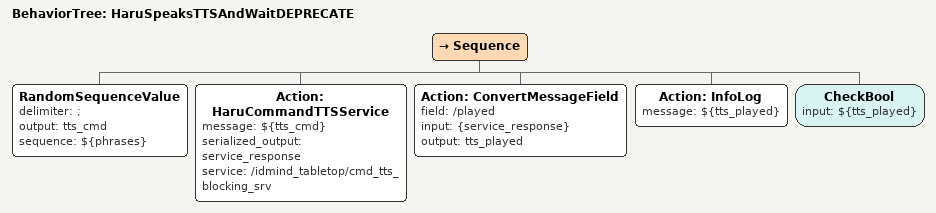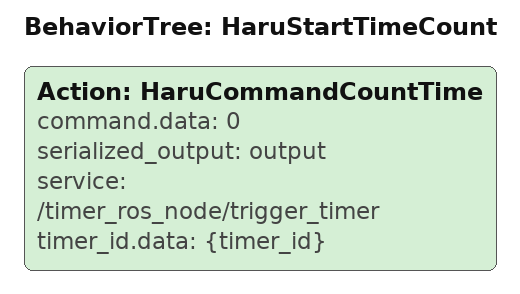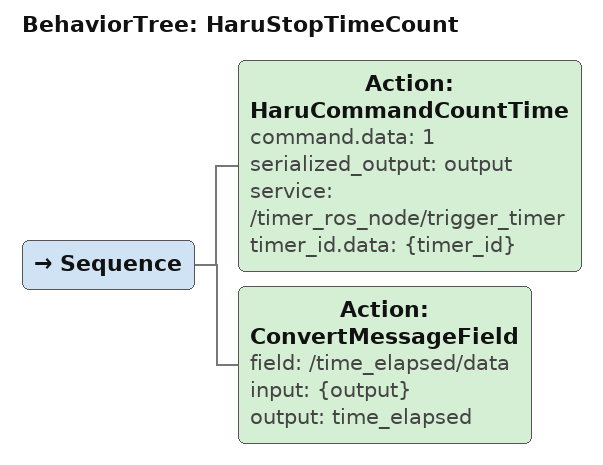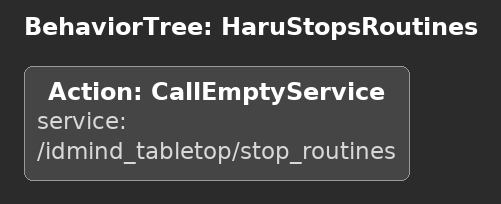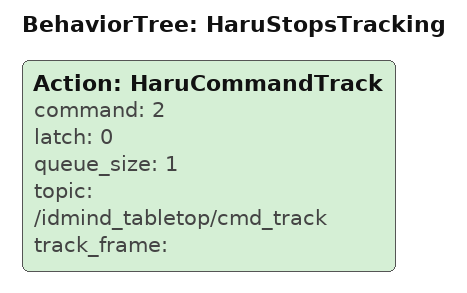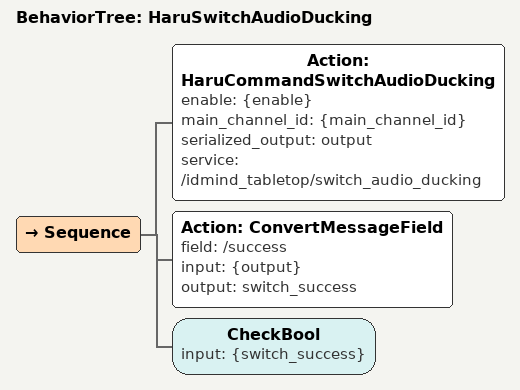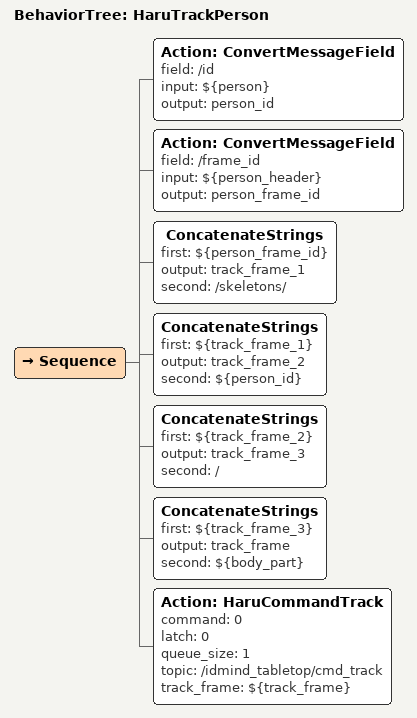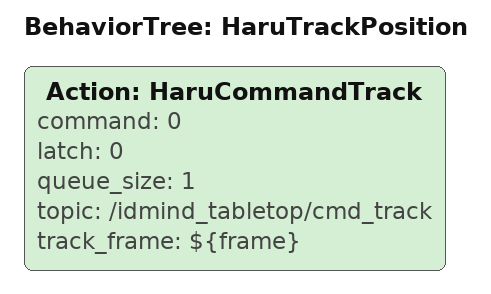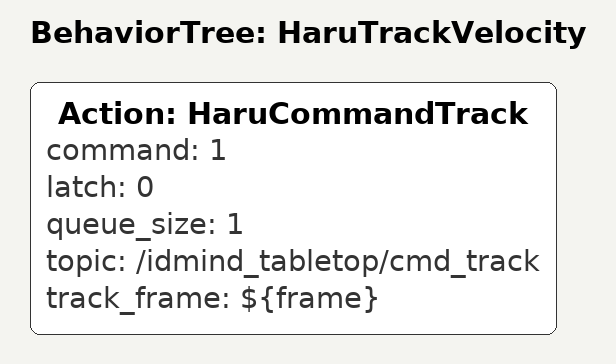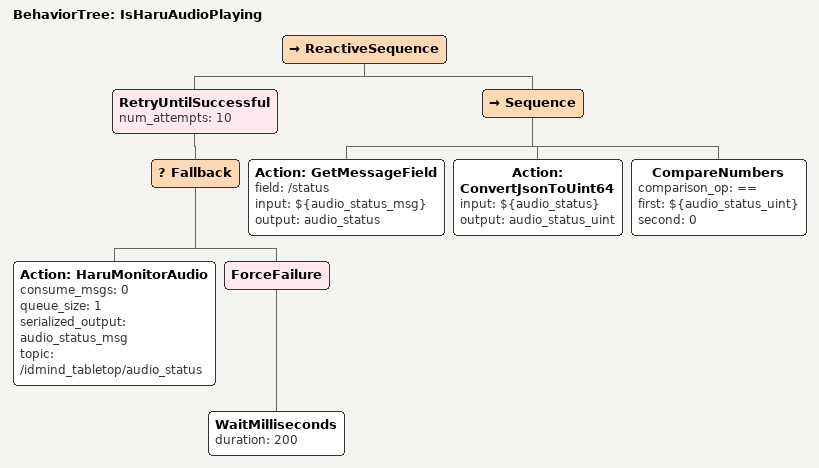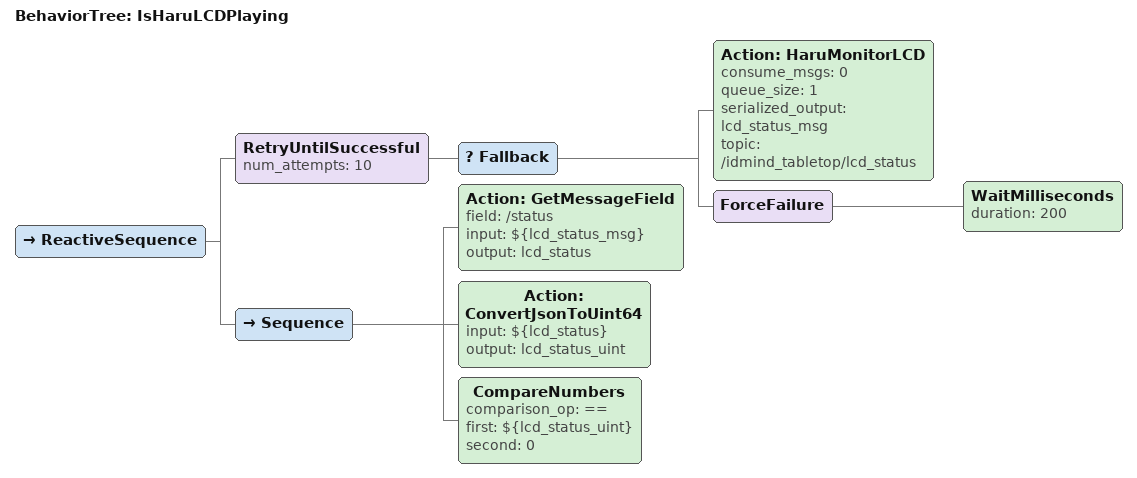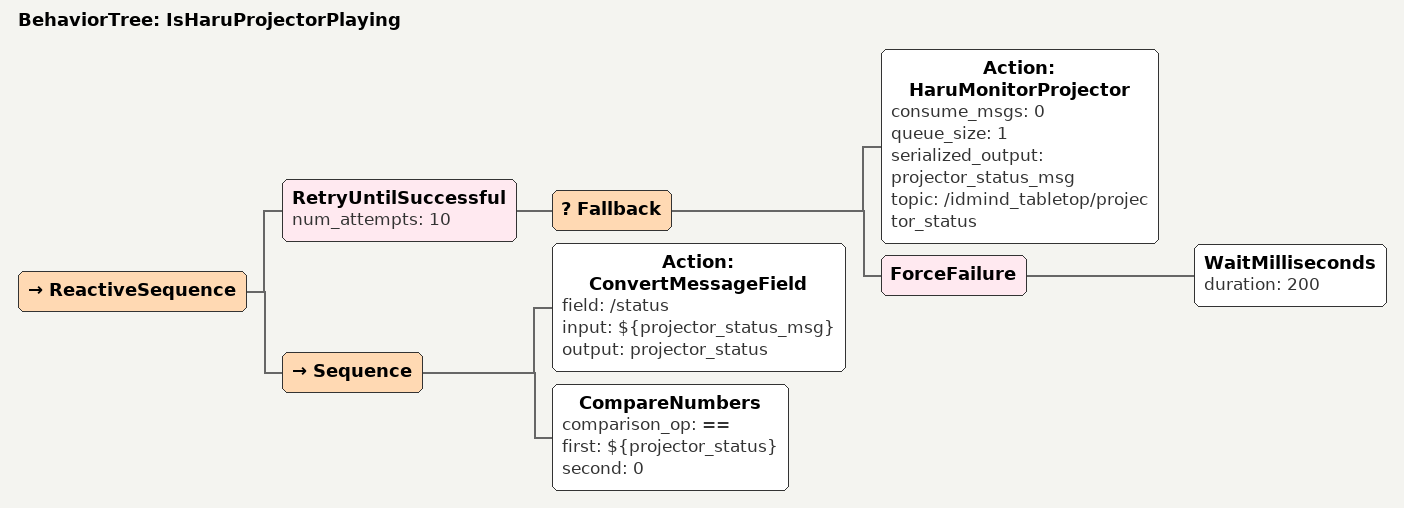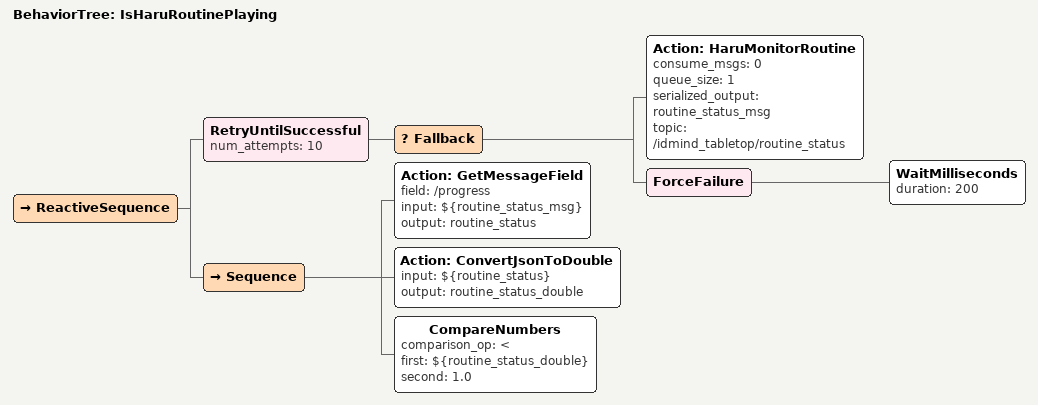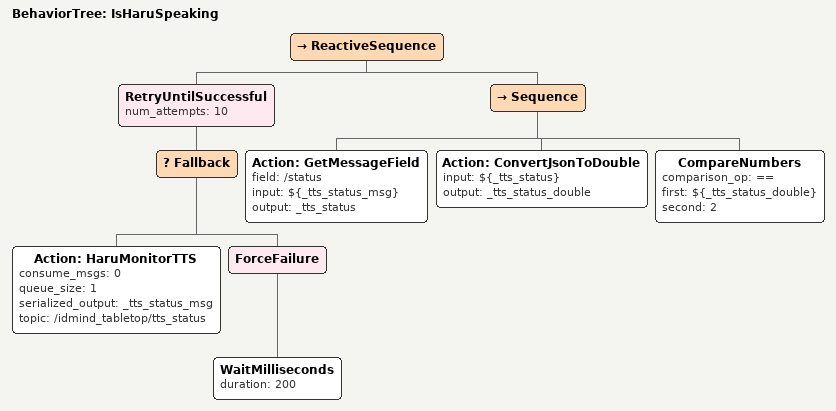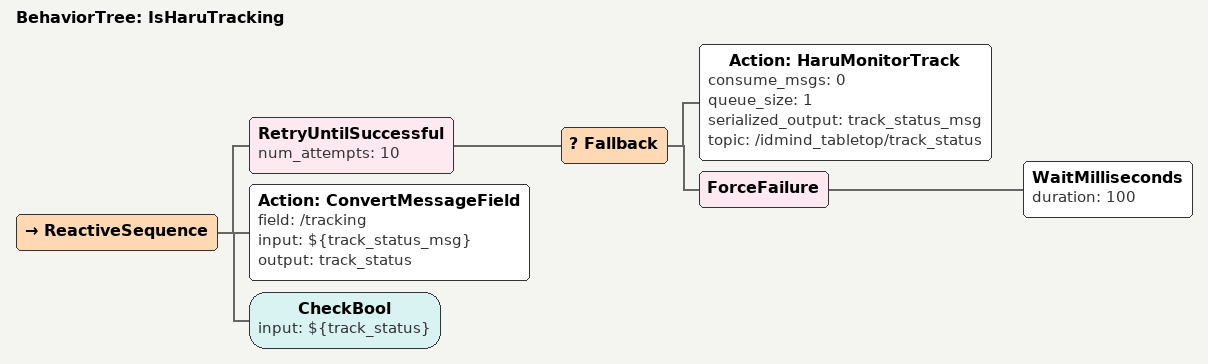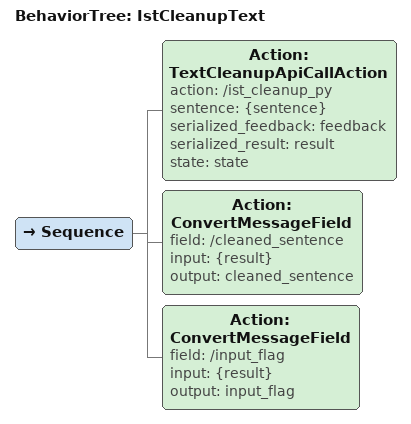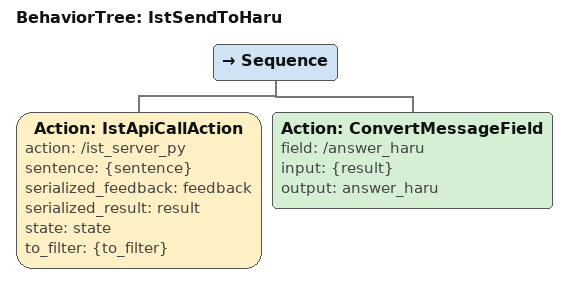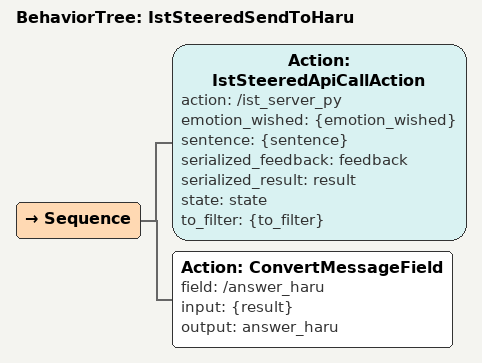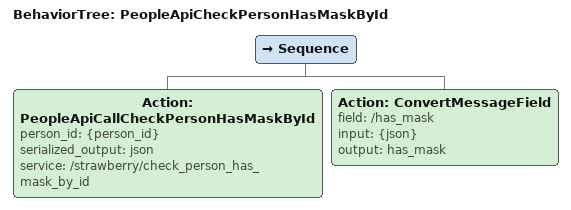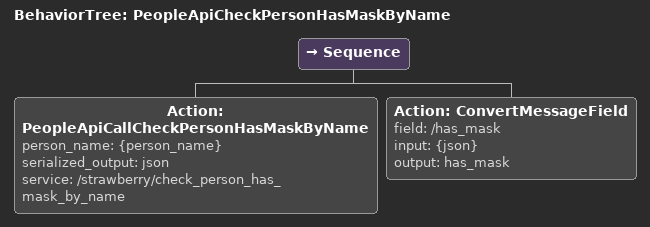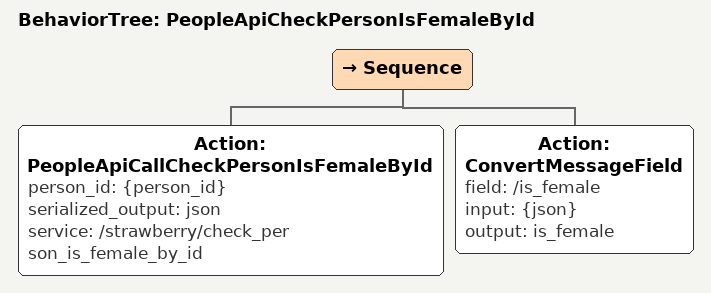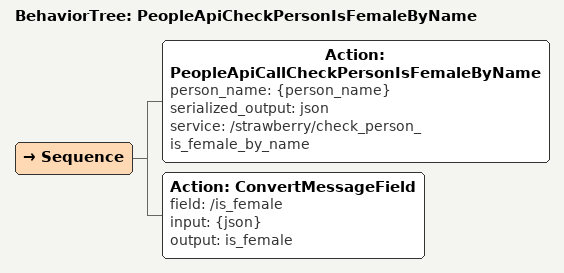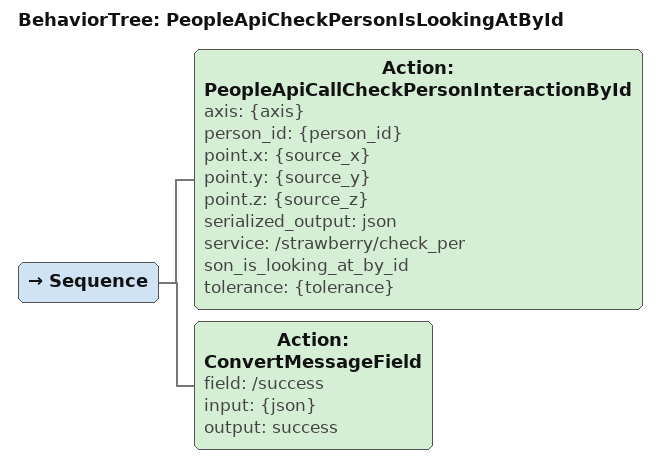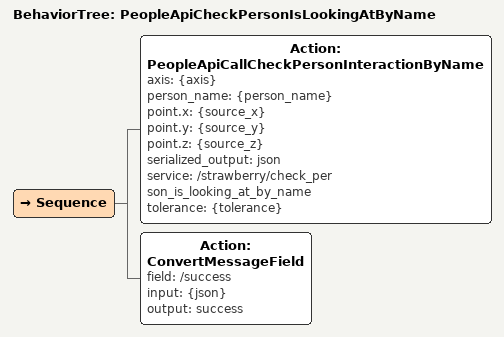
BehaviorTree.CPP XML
<BehaviorTree ID="HaruSpeaksTTSAndWaitDEPRECATE">
    <Sequence>
        <RandomSequenceValue delimiter=";" output="tts_cmd" sequence="${phrases}"/>
        <Action ID="HaruCommandTTSService" message="${tts_cmd}" serialized_output="service_response" service="/idmind_tabletop/cmd_tts_blocking_srv"/>
        <Action ID="ConvertMessageField" field="/played" input="{service_response}" output="tts_played"/>
        <Action ID="InfoLog" message="${tts_played}"/>
        <CheckBool input="${tts_played}"/>
    </Sequence>
</BehaviorTree>

<BehaviorTree ID="HaruStartTimeCount">
    <Action ID="HaruCommandCountTime" command.data="0" serialized_output="output" service="/timer_ros_node/trigger_timer" timer_id.data="{timer_id}"/>
</BehaviorTree>

<BehaviorTree ID="HaruStopTimeCount">
    <Sequence>
        <Action ID="HaruCommandCountTime" command.data="1" serialized_output="output" service="/timer_ros_node/trigger_timer" timer_id.data="{timer_id}"/>
        <Action ID="ConvertMessageField" field="/time_elapsed/data" input="{output}" output="time_elapsed"/>
    </Sequence>
</BehaviorTree>

<BehaviorTree ID="HaruStopsRoutines">
    <Action ID="CallEmptyService" service="/idmind_tabletop/stop_routines"/>
</BehaviorTree>

<BehaviorTree ID="HaruStopsTracking">
    <Action ID="HaruCommandTrack" command="2" latch="0" queue_size="1" topic="/idmind_tabletop/cmd_track" track_frame=""/>
</BehaviorTree>

<BehaviorTree ID="HaruSwitchAudioDucking">
    <Sequence>
        <Action ID="HaruCommandSwitchAudioDucking" enable="{enable}" main_channel_id="{main_channel_id}" serialized_output="output" service="/idmind_tabletop/switch_audio_ducking"/>
        <Action ID="ConvertMessageField" field="/success" input="{output}" output="switch_success"/>
        <CheckBool input="{switch_success}"/>
    </Sequence>
</BehaviorTree>

<BehaviorTree ID="HaruTrackPerson">
    <Sequence>
        <Action ID="ConvertMessageField" field="/id" input="${person}" output="person_id"/>
        <Action ID="ConvertMessageField" field="/frame_id" input="${person_header}" output="person_frame_id"/>
        <ConcatenateStrings first="${person_frame_id}" output="track_frame_1" second="/skeletons/"/>
        <ConcatenateStrings first="${track_frame_1}" output="track_frame_2" second="${person_id}"/>
        <ConcatenateStrings first="${track_frame_2}" output="track_frame_3" second="/"/>
        <ConcatenateStrings first="${track_frame_3}" output="track_frame" second="${body_part}"/>
        <Action ID="HaruCommandTrack" command="0" latch="0" queue_size="1" topic="/idmind_tabletop/cmd_track" track_frame="${track_frame}"/>
    </Sequence>
</BehaviorTree>

<BehaviorTree ID="HaruTrackPosition">
    <Action ID="HaruCommandTrack" command="0" latch="0" queue_size="1" topic="/idmind_tabletop/cmd_track" track_frame="${frame}"/>
</BehaviorTree>

<BehaviorTree ID="HaruTrackVelocity">
    <Action ID="HaruCommandTrack" command="1" latch="0" queue_size="1" topic="/idmind_tabletop/cmd_track" track_frame="${frame}"/>
</BehaviorTree>

<BehaviorTree ID="IsHaruAudioPlaying">
    <ReactiveSequence>
        <RetryUntilSuccessful num_attempts="10">
            <Fallback>
                <Action ID="HaruMonitorAudio" consume_msgs="0" queue_size="1" serialized_output="audio_status_msg" topic="/idmind_tabletop/audio_status"/>
                <ForceFailure>
                    <WaitMilliseconds duration="200"/>
                </ForceFailure>
            </Fallback>
        </RetryUntilSuccessful>
        <Sequence>
            <Action ID="GetMessageField" field="/status" input="${audio_status_msg}" output="audio_status"/>
            <Action ID="ConvertJsonToUint64" input="${audio_status}" output="audio_status_uint"/>
            <CompareNumbers comparison_op="==" first="${audio_status_uint}" second="0"/>
        </Sequence>
    </ReactiveSequence>
</BehaviorTree>

<BehaviorTree ID="IsHaruLCDPlaying">
    <ReactiveSequence>
        <RetryUntilSuccessful num_attempts="10">
            <Fallback>
                <Action ID="HaruMonitorLCD" consume_msgs="0" queue_size="1" serialized_output="lcd_status_msg" topic="/idmind_tabletop/lcd_status"/>
                <ForceFailure>
                    <WaitMilliseconds duration="200"/>
                </ForceFailure>
            </Fallback>
        </RetryUntilSuccessful>
        <Sequence>
            <Action ID="GetMessageField" field="/status" input="${lcd_status_msg}" output="lcd_status"/>
            <Action ID="ConvertJsonToUint64" input="${lcd_status}" output="lcd_status_uint"/>
            <CompareNumbers comparison_op="==" first="${lcd_status_uint}" second="0"/>
        </Sequence>
    </ReactiveSequence>
</BehaviorTree>

<BehaviorTree ID="IsHaruProjectorPlaying">
    <ReactiveSequence>
        <RetryUntilSuccessful num_attempts="10">
            <Fallback>
                <Action ID="HaruMonitorProjector" consume_msgs="0" queue_size="1" serialized_output="projector_status_msg" topic="/idmind_tabletop/projector_status"/>
                <ForceFailure>
                    <WaitMilliseconds duration="200"/>
                </ForceFailure>
            </Fallback>
        </RetryUntilSuccessful>
        <Sequence>
            <Action ID="ConvertMessageField" field="/status" input="${projector_status_msg}" output="projector_status"/>
            <CompareNumbers comparison_op="==" first="${projector_status}" second="0"/>
        </Sequence>
    </ReactiveSequence>
</BehaviorTree>

<BehaviorTree ID="IsHaruRoutinePlaying">
    <ReactiveSequence>
        <RetryUntilSuccessful num_attempts="10">
            <Fallback>
                <Action ID="HaruMonitorRoutine" consume_msgs="0" queue_size="1" serialized_output="routine_status_msg" topic="/idmind_tabletop/routine_status"/>
                <ForceFailure>
                    <WaitMilliseconds duration="200"/>
                </ForceFailure>
            </Fallback>
        </RetryUntilSuccessful>
        <Sequence>
            <Action ID="GetMessageField" field="/progress" input="${routine_status_msg}" output="routine_status"/>
            <Action ID="ConvertJsonToDouble" input="${routine_status}" output="routine_status_double"/>
            <CompareNumbers comparison_op="&lt;" first="${routine_status_double}" second="1.0"/>
        </Sequence>
    </ReactiveSequence>
</BehaviorTree>

<BehaviorTree ID="IsHaruSpeaking">
    <ReactiveSequence>
        <RetryUntilSuccessful num_attempts="10">
            <Fallback>
                <Action ID="HaruMonitorTTS" consume_msgs="0" queue_size="1" serialized_output="_tts_status_msg" topic="/idmind_tabletop/tts_status"/>
                <ForceFailure>
                    <WaitMilliseconds duration="200"/>
                </ForceFailure>
            </Fallback>
        </RetryUntilSuccessful>
        <Sequence>
            <Action ID="GetMessageField" field="/status" input="${_tts_status_msg}" output="_tts_status"/>
            <Action ID="ConvertJsonToDouble" input="${_tts_status}" output="_tts_status_double"/>
            <CompareNumbers comparison_op="==" first="${_tts_status_double}" second="2"/>
        </Sequence>
    </ReactiveSequence>
</BehaviorTree>

<BehaviorTree ID="IsHaruTracking">
    <ReactiveSequence>
        <RetryUntilSuccessful num_attempts="10">
            <Fallback>
                <Action ID="HaruMonitorTrack" consume_msgs="0" queue_size="1" serialized_output="track_status_msg" topic="/idmind_tabletop/track_status"/>
                <ForceFailure>
                    <WaitMilliseconds duration="100"/>
                </ForceFailure>
            </Fallback>
        </RetryUntilSuccessful>
        <Action ID="ConvertMessageField" field="/tracking" input="${track_status_msg}" output="track_status"/>
        <CheckBool input="${track_status}"/>
    </ReactiveSequence>
</BehaviorTree>

<BehaviorTree ID="IstCleanupText">
    <Sequence>
        <Action ID="TextCleanupApiCallAction" action="/ist_cleanup_py" sentence="{sentence}" serialized_feedback="feedback" serialized_result="result" state="state"/>
        <Action ID="ConvertMessageField" field="/cleaned_sentence" input="{result}" output="cleaned_sentence"/>
        <Action ID="ConvertMessageField" field="/input_flag" input="{result}" output="input_flag"/>
    </Sequence>
</BehaviorTree>

<BehaviorTree ID="IstSendToHaru">
    <Sequence>
        <Action ID="IstApiCallAction" action="/ist_server_py" sentence="{sentence}" serialized_feedback="feedback" serialized_result="result" state="state" to_filter="{to_filter}"/>
        <Action ID="ConvertMessageField" field="/answer_haru" input="{result}" output="answer_haru"/>
    </Sequence>
</BehaviorTree>

<BehaviorTree ID="IstSteeredSendToHaru">
    <Sequence>
        <Action ID="IstSteeredApiCallAction" action="/ist_server_py" emotion_wished="{emotion_wished}" sentence="{sentence}" serialized_feedback="feedback" serialized_result="result" state="state" to_filter="{to_filter}"/>
        <Action ID="ConvertMessageField" field="/answer_haru" input="{result}" output="answer_haru"/>
    </Sequence>
</BehaviorTree>

<BehaviorTree ID="PeopleApiCheckPersonHasMaskById">
    <Sequence>
        <Action ID="PeopleApiCallCheckPersonHasMaskById" person_id="{person_id}" serialized_output="json" service="/strawberry/check_person_has_mask_by_id"/>
        <Action ID="ConvertMessageField" field="/has_mask" input="{json}" output="has_mask"/>
    </Sequence>
</BehaviorTree>

<BehaviorTree ID="PeopleApiCheckPersonHasMaskByName">
    <Sequence>
        <Action ID="PeopleApiCallCheckPersonHasMaskByName" person_name="{person_name}" serialized_output="json" service="/strawberry/check_person_has_mask_by_name"/>
        <Action ID="ConvertMessageField" field="/has_mask" input="{json}" output="has_mask"/>
    </Sequence>
</BehaviorTree>

<BehaviorTree ID="PeopleApiCheckPersonIsFemaleById">
    <Sequence>
        <Action ID="PeopleApiCallCheckPersonIsFemaleById" person_id="{person_id}" serialized_output="json" service="/strawberry/check_person_is_female_by_id"/>
        <Action ID="ConvertMessageField" field="/is_female" input="{json}" output="is_female"/>
    </Sequence>
</BehaviorTree>

<BehaviorTree ID="PeopleApiCheckPersonIsFemaleByName">
    <Sequence>
        <Action ID="PeopleApiCallCheckPersonIsFemaleByName" person_name="{person_name}" serialized_output="json" service="/strawberry/check_person_is_female_by_name"/>
        <Action ID="ConvertMessageField" field="/is_female" input="{json}" output="is_female"/>
    </Sequence>
</BehaviorTree>

<BehaviorTree ID="PeopleApiCheckPersonIsLookingAtById">
    <Sequence>
        <Action ID="PeopleApiCallCheckPersonInteractionById" axis="{axis}" person_id="{person_id}" point.x="{source_x}" point.y="{source_y}" point.z="{source_z}" serialized_output="json" service="/strawberry/check_person_is_looking_at_by_id" tolerance="{tolerance}"/>
        <Action ID="ConvertMessageField" field="/success" input="{json}" output="success"/>
    </Sequence>
</BehaviorTree>

<BehaviorTree ID="PeopleApiCheckPersonIsLookingAtByName">
    <Sequence>
        <Action ID="PeopleApiCallCheckPersonInteractionByName" axis="{axis}" person_name="{person_name}" point.x="{source_x}" point.y="{source_y}" point.z="{source_z}" serialized_output="json" service="/strawberry/check_person_is_looking_at_by_name" tolerance="{tolerance}"/>
        <Action ID="ConvertMessageField" field="/success" input="{json}" output="success"/>
    </Sequence>
</BehaviorTree>
